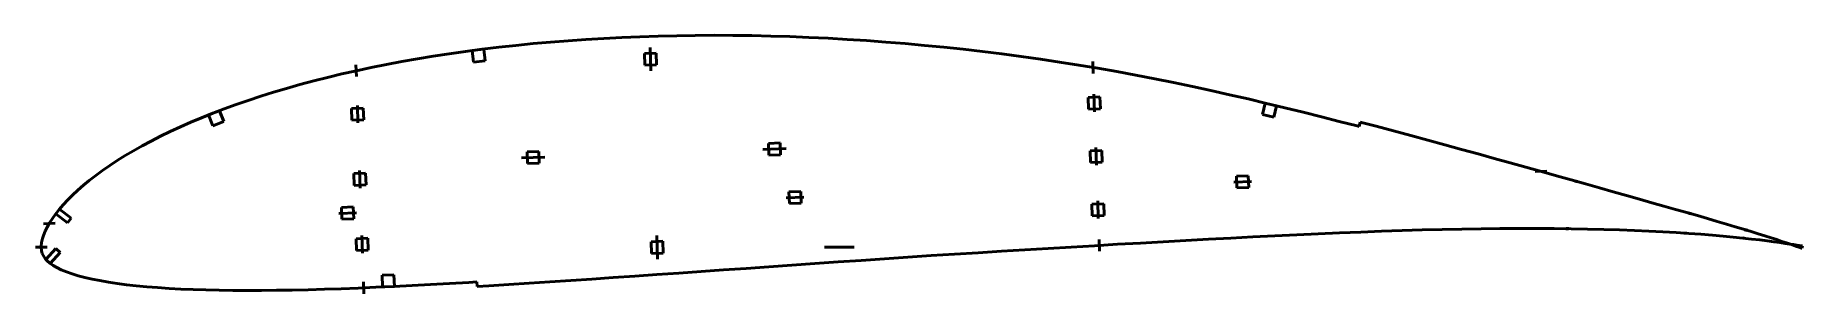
# Model space of a CAD drawing. Header units: metres. Extents: x -210 to 390, y -16 to 72.
import ezdxf

# ---------------------------------------------------------------- set-up
doc = ezdxf.new("R2010")
doc.units = ezdxf.units.M
for name, color, linetype, lineweight in [('FoilLayer', 1, 'Continuous', 50), ('StringerLayer', 1, 'Continuous', 50), ('SubLayer', 1, 'Continuous', 50)]:
    doc.layers.add(name, color=color, linetype=linetype, lineweight=lineweight)

msp = doc.modelspace()

# ---------------------------------------------------------------- linework, layer by layer
at = {"layer": 'FoilLayer'}
for p, q in [((-63.87, 66.43), (-69.42, 65.64)), ((-58.24, 67.17), (-63.87, 66.43)), ((-52.55, 67.87), (-58.24, 67.17)), ((-46.78, 68.51), (-52.55, 67.87)), ((-40.97, 69.09), (-46.78, 68.51)), ((-35.08, 69.61), (-40.97, 69.09)), ((-29.12, 70.08), (-35.08, 69.61)), ((-23.09, 70.51), (-29.12, 70.08)), ((-17.01, 70.88), (-23.09, 70.51)), ((-10.89, 71.2), (-17.01, 70.88)), ((-4.73, 71.45), (-10.89, 71.2)), ((1.5, 71.64), (-4.73, 71.45)), ((7.76, 71.78), (1.5, 71.64)), ((14.08, 71.87), (7.76, 71.78)), ((20.44, 71.91), (14.08, 71.87)), ((26.81, 71.89), (20.44, 71.91)), ((33.22, 71.8), (26.81, 71.89)), ((39.66, 71.66), (33.22, 71.8)), ((46.13, 71.46), (39.66, 71.66)), ((52.63, 71.21), (46.13, 71.46)), ((59.14, 70.91), (52.63, 71.21)), ((65.67, 70.54), (59.14, 70.91)), ((72.21, 70.12), (65.67, 70.54)), ((78.76, 69.63), (72.21, 70.12)), ((85.33, 69.1), (78.76, 69.63)), ((91.89, 68.51), (85.33, 69.1)), ((98.47, 67.87), (91.89, 68.51)), ((105.03, 67.17), (98.47, 67.87)), ((111.58, 66.41), (105.03, 67.17)), ((118.13, 65.6), (111.58, 66.41)), ((-95.9, 60.97), (-100.94, 59.9)), ((-90.77, 62.01), (-95.9, 60.97)), ((-85.55, 62.99), (-90.77, 62.01)), ((-80.26, 63.93), (-85.55, 62.99)), ((-74.88, 64.81), (-80.26, 63.93)), ((-69.42, 65.64), (-74.88, 64.81)), ((124.67, 64.73), (118.13, 65.6)), ((131.21, 63.81), (124.67, 64.73)), ((137.73, 62.84), (131.21, 63.81)), ((144.23, 61.81), (137.73, 62.84)), ((150.7, 60.72), (144.23, 61.81)), ((157.16, 59.59), (150.7, 60.72)), ((-120.1, 55.18), (-124.66, 53.89)), ((-115.45, 56.43), (-120.1, 55.18)), ((-110.71, 57.64), (-115.45, 56.43)), ((-105.89, 58.79), (-110.71, 57.64)), ((-100.94, 59.9), (-105.89, 58.79)), ((163.6, 58.4), (157.16, 59.59)), ((170.02, 57.16), (163.6, 58.4)), ((176.41, 55.88), (170.02, 57.16)), ((182.78, 54.55), (176.41, 55.88)), ((189.1, 53.17), (182.78, 54.55)), ((-141.78, 48.39), (-145.78, 46.93)), ((-137.66, 49.82), (-141.78, 48.39)), ((-133.43, 51.21), (-137.66, 49.82)), ((-129.09, 52.57), (-133.43, 51.21)), ((-124.66, 53.89), (-129.09, 52.57)), ((195.41, 51.75), (189.1, 53.17)), ((201.7, 50.29), (195.41, 51.75)), ((207.98, 48.8), (201.7, 50.29)), ((214.22, 47.3), (207.98, 48.8)), ((-157.15, 42.37), (-160.69, 40.81)), ((-153.48, 43.91), (-157.15, 42.37)), ((-149.69, 45.43), (-153.48, 43.91)), ((-145.78, 46.93), (-149.69, 45.43)), ((220.43, 45.78), (214.22, 47.3)), ((226.57, 44.25), (220.43, 45.78)), ((232.67, 42.7), (226.57, 44.25)), ((238.72, 41.13), (232.67, 42.7)), ((239.79, 42.46), (239.4, 40.96)), ((245.12, 41.06), (239.79, 42.46)), ((-167.43, 37.61), (-170.64, 35.98)), ((-164.12, 39.22), (-167.43, 37.61)), ((-160.69, 40.81), (-164.12, 39.22)), ((239.4, 40.96), (238.72, 41.13)), ((251.06, 39.48), (245.12, 41.06)), ((256.94, 37.9), (251.06, 39.48)), ((262.75, 36.32), (256.94, 37.9)), ((268.5, 34.74), (262.75, 36.32)), ((-179.45, 31.05), (-182.13, 29.38)), ((-176.65, 32.69), (-179.45, 31.05)), ((-173.7, 34.35), (-176.65, 32.69)), ((-170.64, 35.98), (-173.7, 34.35)), ((274.18, 33.18), (268.5, 34.74)), ((279.78, 31.64), (274.18, 33.18)), ((285.28, 30.11), (279.78, 31.64)), ((290.69, 28.6), (285.28, 30.11)), ((-189.43, 24.32), (-191.6, 22.64)), ((-187.13, 26), (-189.43, 24.32)), ((-184.69, 27.69), (-187.13, 26)), ((-182.13, 29.38), (-184.69, 27.69)), ((296.01, 27.11), (290.69, 28.6)), ((301.24, 25.65), (296.01, 27.11)), ((306.36, 24.21), (301.24, 25.65)), ((311.36, 22.81), (306.36, 24.21)), ((-195.52, 19.32), (-197.29, 17.66)), ((-193.63, 20.98), (-195.52, 19.32)), ((-191.6, 22.64), (-193.63, 20.98)), ((316.24, 21.43), (311.36, 22.81)), ((321.01, 20.09), (316.24, 21.43)), ((325.65, 18.77), (321.01, 20.09)), ((330.16, 17.5), (325.65, 18.77)), ((-201.8, 12.79), (-203.03, 11.21)), ((-200.43, 14.38), (-201.8, 12.79)), ((-198.92, 16.01), (-200.43, 14.38)), ((-197.29, 17.66), (-198.92, 16.01)), ((334.54, 16.27), (330.16, 17.5)), ((338.77, 15.07), (334.54, 16.27)), ((342.85, 13.91), (338.77, 15.07)), ((346.79, 12.79), (342.85, 13.91)), ((350.57, 11.71), (346.79, 12.79)), ((-205.9, 6.76), (-206.56, 5.43)), ((-205.08, 8.22), (-205.9, 6.76)), ((-204.13, 9.69), (-205.08, 8.22)), ((-203.03, 11.21), (-204.13, 9.69)), ((267.61, 5.99), (274.28, 6.13)), ((274.28, 6.13), (280.81, 6.22)), ((280.81, 6.22), (287.2, 6.28)), ((287.2, 6.28), (293.45, 6.32)), ((293.45, 6.32), (299.57, 6.33)), ((299.57, 6.33), (305.54, 6.29)), ((305.54, 6.29), (311.34, 6.21)), ((311.34, 6.21), (316.96, 6.11)), ((316.96, 6.11), (322.43, 5.98)), ((354.2, 10.68), (350.57, 11.71)), ((357.66, 9.69), (354.2, 10.68)), ((360.95, 8.73), (357.66, 9.69)), ((364.07, 7.8), (360.95, 8.73)), ((367.03, 6.92), (364.07, 7.8)), ((369.81, 6.08), (367.03, 6.92)), ((372.43, 5.27), (369.81, 6.08)), ((-207.92, 0.18), (-207.93, -0.09)), ((-207.78, 1.56), (-207.92, 0.18)), ((-207.51, 2.93), (-207.78, 1.56)), ((-207.13, 3.96), (-207.51, 2.93)), ((-206.56, 5.43), (-207.13, 3.96)), ((133.81, -0.44), (141.7, 0.02)), ((141.7, 0.02), (149.54, 0.47)), ((149.54, 0.47), (157.35, 0.94)), ((157.35, 0.94), (165.15, 1.38)), ((165.15, 1.38), (172.9, 1.81)), ((172.9, 1.81), (180.59, 2.22)), ((180.59, 2.22), (188.22, 2.63)), ((188.22, 2.63), (195.8, 3.04)), ((195.8, 3.04), (203.34, 3.43)), ((203.34, 3.43), (210.81, 3.79)), ((210.81, 3.79), (218.2, 4.13)), ((218.2, 4.13), (225.51, 4.47)), ((225.51, 4.47), (232.75, 4.8)), ((232.75, 4.8), (239.92, 5.1)), ((239.92, 5.1), (247, 5.36)), ((247, 5.36), (253.97, 5.59)), ((253.97, 5.59), (260.84, 5.81)), ((260.84, 5.81), (267.61, 5.99)), ((322.43, 5.98), (327.72, 5.82)), ((327.72, 5.82), (332.83, 5.63)), ((332.83, 5.63), (337.73, 5.41)), ((337.73, 5.41), (342.45, 5.18)), ((342.45, 5.18), (346.97, 4.93)), ((346.97, 4.93), (351.3, 4.65)), ((351.3, 4.65), (355.41, 4.34)), ((355.41, 4.34), (359.29, 4.02)), ((359.29, 4.02), (362.95, 3.7)), ((362.95, 3.7), (366.39, 3.39)), ((366.39, 3.39), (369.61, 3.06)), ((369.61, 3.06), (372.6, 2.73)), ((374.87, 4.52), (372.43, 5.27)), ((372.6, 2.73), (375.36, 2.41)), ((377.14, 3.81), (374.87, 4.52)), ((375.36, 2.41), (377.87, 2.09)), ((379.22, 3.13), (377.14, 3.81)), ((377.87, 2.09), (380.14, 1.79)), ((381.13, 2.52), (379.22, 3.13)), ((380.14, 1.79), (382.17, 1.51)), ((382.85, 1.94), (381.13, 2.52)), ((382.17, 1.51), (383.97, 1.26)), ((384.4, 1.43), (382.85, 1.94)), ((383.97, 1.26), (385.53, 1.04)), ((385.76, 0.97), (384.4, 1.43)), ((385.53, 1.04), (386.85, 0.85)), ((386.92, 0.57), (385.76, 0.97)), ((386.85, 0.85), (387.94, 0.68)), ((387.89, 0.23), (386.92, 0.57)), ((388.67, -0.04), (387.89, 0.23)), ((387.94, 0.68), (388.8, 0.55)), ((388.8, 0.55), (389.41, 0.46)), ((389.41, 0.46), (389.8, 0.4)), ((389.93, 0.38), (389.7, -0.39)), ((389.8, 0.4), (389.93, 0.38)), ((-207.93, -0.09), (-207.83, -1.29)), ((-207.83, -1.29), (-207.57, -2.14)), ((-207.57, -2.14), (-207.18, -2.97)), ((-207.18, -2.97), (-206.6, -3.83)), ((-206.6, -3.83), (-205.88, -4.66)), ((-205.88, -4.66), (-204.98, -5.47)), ((-204.98, -5.47), (-203.92, -6.24)), ((46.85, -6.12), (54.68, -5.58)), ((54.68, -5.58), (62.53, -5.06)), ((62.53, -5.06), (70.4, -4.52)), ((70.4, -4.52), (78.29, -3.98)), ((78.29, -3.98), (86.22, -3.44)), ((86.22, -3.44), (94.17, -2.92)), ((94.17, -2.92), (102.11, -2.42)), ((102.11, -2.42), (110.04, -1.93)), ((110.04, -1.93), (117.96, -1.42)), ((117.96, -1.42), (125.89, -0.92)), ((125.89, -0.92), (133.81, -0.44)), ((389.23, -0.23), (388.67, -0.04)), ((389.59, -0.35), (389.23, -0.23)), ((389.7, -0.39), (389.59, -0.35)), ((-203.92, -6.24), (-202.66, -6.98)), ((-202.66, -6.98), (-201.14, -7.69)), ((-201.14, -7.69), (-199.4, -8.39)), ((-199.4, -8.39), (-197.45, -9.07)), ((-197.45, -9.07), (-195.37, -9.72)), ((-195.37, -9.72), (-193.11, -10.33)), ((-193.11, -10.33), (-190.65, -10.88)), ((-190.65, -10.88), (-187.99, -11.4)), ((-187.99, -11.4), (-185.14, -11.9)), ((-185.14, -11.9), (-182.15, -12.36)), ((-62.74, -12), (-60.1, -11.85)), ((-60.1, -11.85), (-60, -13.39)), ((-42.29, -12.31), (-35.3, -11.84)), ((-35.3, -11.84), (-28.21, -11.35)), ((-28.21, -11.35), (-21.02, -10.87)), ((-21.02, -10.87), (-13.75, -10.39)), ((-13.75, -10.39), (-6.42, -9.88)), ((-6.42, -9.88), (0.99, -9.35)), ((0.99, -9.35), (8.49, -8.82)), ((8.49, -8.82), (16.06, -8.28)), ((16.06, -8.28), (23.69, -7.76)), ((23.69, -7.76), (31.36, -7.23)), ((31.36, -7.23), (39.07, -6.68)), ((39.07, -6.68), (46.85, -6.12)), ((-182.15, -12.36), (-178.99, -12.78)), ((-178.99, -12.78), (-175.65, -13.14)), ((-175.65, -13.14), (-172.12, -13.46)), ((-172.12, -13.46), (-168.41, -13.76)), ((-168.41, -13.76), (-164.54, -14.04)), ((-164.54, -14.04), (-160.55, -14.27)), ((-160.55, -14.27), (-156.38, -14.44)), ((-156.38, -14.44), (-152.05, -14.57)), ((-152.05, -14.57), (-147.54, -14.67)), ((-147.54, -14.67), (-142.88, -14.74)), ((-142.88, -14.74), (-138.08, -14.77)), ((-138.08, -14.77), (-133.15, -14.75)), ((-133.15, -14.75), (-128.04, -14.69)), ((-128.04, -14.69), (-122.77, -14.59)), ((-122.77, -14.59), (-117.35, -14.48)), ((-117.35, -14.48), (-111.82, -14.33)), ((-111.82, -14.33), (-106.15, -14.14)), ((-106.15, -14.14), (-100.34, -13.91)), ((-100.34, -13.91), (-94.38, -13.65)), ((-94.38, -13.65), (-88.28, -13.38)), ((-88.28, -13.38), (-82.07, -13.09)), ((-82.07, -13.09), (-75.76, -12.76)), ((-75.76, -12.76), (-69.32, -12.4)), ((-69.32, -12.4), (-62.74, -12)), ((-60, -13.39), (-55.95, -13.15)), ((-55.95, -13.15), (-49.16, -12.75)), ((-49.16, -12.75), (-42.29, -12.31))]:
    msp.add_line(p, q, dxfattribs=at)
at = {"layer": 'StringerLayer'}
for p, q in [((-57.73, 67.24), (-61.7, 66.72)), ((-61.7, 66.72), (-61.18, 62.75)), ((-57.21, 63.27), (-57.73, 67.24)), ((-61.18, 62.75), (-57.21, 63.27)), ((207.51, 48.91), (206.58, 45.02)), ((211.4, 47.98), (207.51, 48.91)), ((-147.36, 46.32), (-151.1, 44.89)), ((-151.1, 44.89), (-149.67, 41.16)), ((-149.67, 41.16), (-145.93, 42.59)), ((-145.93, 42.59), (-147.36, 46.32)), ((206.58, 45.02), (210.47, 44.09)), ((210.47, 44.09), (211.4, 47.98)), ((-201.73, 12.87), (-202.97, 11.3)), ((-197.8, 9.79), (-201.73, 12.87)), ((-202.97, 11.3), (-199.03, 8.21)), ((-199.03, 8.21), (-197.8, 9.79)), ((-203.02, -0.51), (-206.34, -4.25)), ((-206.34, -4.25), (-204.85, -5.58)), ((-204.85, -5.58), (-201.53, -1.84)), ((-201.53, -1.84), (-203.02, -0.51)), ((-88.23, -9.38), (-92.23, -9.55)), ((-92.23, -9.55), (-92.05, -13.55)), ((-88.06, -13.37), (-88.23, -9.38)), ((-92.05, -13.55), (-88.06, -13.37))]:
    msp.add_line(p, q, dxfattribs=at)
at = {"layer": 'SubLayer'}
for p, q in [((-1.26, 67.82), (-0.98, 59.83)), ((-101.11, 61.88), (-100.97, 57.88)), ((0.81, 65.9), (-3.18, 65.76)), ((-3.18, 65.76), (-3.05, 61.76)), ((-3.05, 61.76), (0.95, 61.9)), ((0.95, 61.9), (0.81, 65.9)), ((149, 62.99), (149.14, 59)), ((-100.63, 48.13), (-100.42, 42.14)), ((151.43, 50.98), (147.43, 50.84)), ((147.43, 50.84), (147.57, 46.84)), ((149.39, 51.91), (149.6, 45.91)), ((151.56, 46.98), (151.43, 50.98)), ((-98.6, 47.2), (-102.59, 47.06)), ((-102.59, 47.06), (-102.45, 43.07)), ((-102.45, 43.07), (-98.46, 43.21)), ((-98.46, 43.21), (-98.6, 47.2)), ((147.57, 46.84), (151.56, 46.98)), ((-44.96, 30.29), (-36.96, 30.57)), ((-39.03, 32.5), (-43.03, 32.36)), ((-43.03, 32.36), (-42.89, 28.36)), ((-38.89, 28.5), (-39.03, 32.5)), ((36.96, 33.15), (44.96, 33.43)), ((42.89, 35.36), (38.89, 35.22)), ((38.89, 35.22), (39.03, 31.22)), ((39.03, 31.22), (43.03, 31.36)), ((43.03, 31.36), (42.89, 35.36)), ((152.06, 32.85), (148.06, 32.71)), ((148.06, 32.71), (148.2, 28.71)), ((150.02, 33.78), (150.23, 27.79)), ((152.2, 28.85), (152.06, 32.85)), ((-97.82, 25.09), (-101.82, 24.95)), ((-101.82, 24.95), (-101.68, 20.95)), ((-99.86, 26.02), (-99.65, 20.02)), ((-97.68, 21.09), (-97.82, 25.09)), ((-42.89, 28.36), (-38.89, 28.5)), ((148.2, 28.71), (152.2, 28.85)), ((201.77, 24.21), (197.78, 24.08)), ((197.78, 24.08), (197.92, 20.08)), ((201.91, 20.22), (201.77, 24.21)), ((299.11, 25.61), (303.11, 25.75)), ((-101.68, 20.95), (-97.68, 21.09)), ((49.88, 18.91), (45.88, 18.77)), ((45.88, 18.77), (46.02, 14.77)), ((50.02, 14.91), (49.88, 18.91)), ((196.85, 22.04), (202.84, 22.25)), ((197.92, 20.08), (201.91, 20.22)), ((312.89, 21.86), (313.17, 22.82)), ((-102.01, 13.61), (-106.01, 13.47)), ((-106.01, 13.47), (-105.87, 9.47)), ((-101.87, 9.61), (-102.01, 13.61)), ((44.95, 16.74), (50.95, 16.95)), ((46.02, 14.77), (50.02, 14.91)), ((152.69, 14.72), (148.69, 14.58)), ((148.69, 14.58), (148.83, 10.59)), ((150.66, 15.65), (150.87, 9.66)), ((152.83, 10.73), (152.69, 14.72)), ((-207.2, 7.93), (-203.2, 8.07)), ((-106.94, 11.43), (-100.94, 11.64)), ((-105.87, 9.47), (-101.87, 9.61)), ((148.83, 10.59), (152.83, 10.73)), ((310.06, 5.73), (310.13, 6.72)), ((351.38, 10.96), (351.67, 11.92)), ((370.57, 5.32), (370.86, 6.28)), ((-209.92, 0), (-205.92, 0)), ((-97.05, 2.98), (-101.05, 2.84)), ((-101.05, 2.84), (-100.91, -1.16)), ((-99.08, 3.91), (-98.88, -2.09)), ((-96.91, -1.02), (-97.05, 2.98)), ((3.05, 1.96), (-0.95, 1.82)), ((-0.95, 1.82), (-0.81, -2.17)), ((1.26, -4.1), (0.98, 3.89)), ((3.18, -2.03), (3.05, 1.96)), ((57.98, 0), (67.97, 0)), ((151.11, 2.57), (151.25, -1.43)), ((350.07, 4.23), (350.19, 5.22)), ((370, 2.52), (370.16, 3.5)), ((-100.91, -1.16), (-96.91, -1.02)), ((-0.81, -2.17), (3.18, -2.03)), ((-98.54, -11.83), (-98.4, -15.83))]:
    msp.add_line(p, q, dxfattribs=at)

doc.saveas('drawing.dxf')
